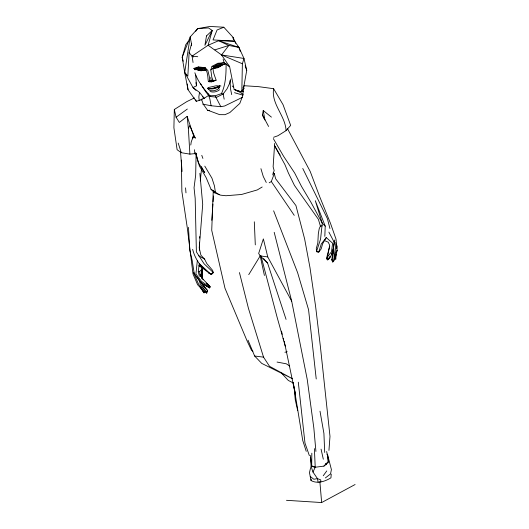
<?xml version="1.0" encoding="UTF-8"?>
<svg xmlns="http://www.w3.org/2000/svg" width="529" height="529" viewBox="0 0 529 529"><rect width="100%" height="100%" fill="white"/><g stroke="black" fill="none" stroke-linecap="round" stroke-linejoin="round"><path stroke-width="0.79" d="M226.108 63.606C226.108 73.703 225.843 84.356 221.439 93.62L215.812 95.57L210.013 95.782C203.877 88.978 197.839 81.559 194.87 72.764M201.529 168.678L200.306 180.892M326.671 451.488L328.76 462.042L323.913 466.122L315.218 467.239L311.693 465.818L311.826 453.188M334.797 240.001C333.283 246.845 333.667 254.522 328.059 259.673L327.259 259.858L327.504 256.896L331.485 251.797L332.635 243.228L326.254 237.567L322.664 243.73L321.143 248.954L318.775 252.075L316.474 251.639L320.554 239.24L322.267 223.212L315.297 200.696L325.223 226.134L324.826 236.377M196.1 154.012L195.677 175.159L194.044 187.742L195.181 198.401L196.385 251.89L204.121 263.819L213.352 272.587L211.626 274.366C202.138 269.684 195.188 259.6 192.642 249.331M235.669 43.352L233.104 37.38L223.827 27.224L217.069 29.981L213.028 39.926L234.638 41.163L238.916 47.398L243.988 58.461L242.375 63.771L241.813 91.854L237.356 90.981L234.142 89.474L229.646 66.727L221.545 54.937L208.102 45.256L192.106 56.094L193.052 62.521M194.374 97.925L186.882 101.588L174.312 109.496L173.902 127.74L177.116 149.714L181.255 152.689L189.898 154.137L196.272 153.47M199.42 250.164L199.605 242.15M199.691 238.143L199.731 236.536M201.827 268.315L201.939 278.208L202.204 268.282M201.556 99.432L203.189 104.061L207.474 110.118L219.614 114.648L224.984 114.681L229.857 112.538L239.809 103.413L242.679 95.875L243.948 85.711L258.635 86.663L273.619 88.687C271.053 104.061 285.382 115.6 286.077 130.617L277.976 135.715L273.559 137.295M213.26 190.824L211.726 230.327L224.984 288.245L247.235 341.271L251.533 350.33L252.922 351.216M334.288 258.549L335.809 259.065L336.034 254.237M223.827 27.224L210.033 26.45L197.641 28.619L190.156 36.97L191.511 43.993L189.111 52.695L187.835 76.169L184.694 72.46L182.207 57.277L185.772 44.667L188.119 41.54M274.657 143.438L273.129 166.787L274.154 170.563L272.726 174.934M211.805 220.335L212.916 204.075M213.081 201.635L213.465 195.948M213.69 192.695L213.795 191.068M331.24 474.103L330.942 477.832C325.203 481.357 317.426 484.134 311.059 480.557L311.158 479.069M328.945 450.41L329.99 436.379L320.481 347.401L315.601 306.39L309.994 267.7L304.638 238.996L295.942 205.569L275.609 178.709L274.326 173.618L273.01 173.023M193.905 68.413L205.047 67.626L204.974 68.545C208.095 72.043 207.632 77.26 208.373 81.618L211.527 81.836L216.103 80.157C214.873 75.938 212.261 71.402 213.418 66.952L215.925 65.847L225.38 63.771M200.749 275.735L200.894 274.174L201.046 276.647M191.346 45.633L191.511 43.993M199.38 276.257L198.282 271.727L199.281 263.64L210.674 274.075L213.352 272.587L212.559 270.299L206.806 263.574L204.611 259.137L200.901 255.176L199.228 247.87L202.706 204.406L199.876 173.32M197.31 260.89L195.935 274.002L201.443 281.329L209.841 287.148L209.557 287.882L200.756 282.764L193.482 272.468L194.943 274.286M333.825 244.021L332.979 251.229L331.339 254.046M190.784 145.045L191.214 141.97L193.574 135.649L187.154 116.38L179.344 122.457L176.091 117.207L174.312 109.496M335.67 255.613L335.902 254.059M336.702 248.617L337.046 246.289L336.166 244.061M184.694 72.46L192.986 87.556L199.519 92.396L198.838 96.867L199.195 100.444L196.252 101.303L188.02 89.705L184.694 72.46L190.156 36.97L182.207 57.277L183.232 61.258M334.242 241.092L334.011 242.421L335.036 242.593L335.849 251.163L333.554 261.425L332.648 261.974L331.736 259.66L333.316 250.918M240.219 51.234L238.916 47.398L228.839 45.454L221.545 54.937L243.988 58.461L246.726 70.397L243.684 87.404L241.813 91.854L234.142 89.474M264.07 118.602L262.43 114.892L263.244 110.535L271.423 117.127M327.504 256.896L329.719 245.357L328.251 242.196L324.482 240.589M230.902 79L229.672 83.238L227.067 88.786L223.106 94.017L216.897 97.144L209.854 96.523L210.013 95.782M287.538 128.759L310.219 171.489L319.747 196.808L330.46 223.251L336.014 239.101L337.171 250.29L335.637 256.704L333.554 261.425L332.648 261.974L333.244 251.361L332.939 249.794M310.695 467.51L309.452 472.648L311.059 480.557M219.852 85.738L218.722 88.508C216.229 90.545 212.612 91.517 209.557 90.247L207.937 88.7L208.056 87.602L216.149 85.764L220.924 85.996M330.275 256.889L327.259 259.858L326.585 258.092L329.732 246.157M192.682 138.777L193.574 135.649L195.333 138.181L189.666 125.611L188.37 128.554L189.898 154.137M193.092 137.137L193.574 135.649M210.8 69.894L212.116 66.284L213.412 66.945L222.464 64.439C220.52 67.282 216.255 68.274 212.969 68.466L210.8 69.894L211.825 77.26L213.313 81.201M218.722 88.508L219.621 86.062M269.208 182.789L271.311 181.526L274.326 173.618M336.193 252.545L337.171 250.29M274.339 145.283L284.9 164.565L288.371 172.95L294.441 185.414L318.398 219.343L320.402 226.114L319.199 228.733L318.319 233.772L317.817 243.109L316.309 248.339L316.474 251.639L318.775 252.075L321.268 244.028L326.254 237.567M318.134 482.236L317.466 478.619L312.989 472.053L315.218 467.239L314.391 448.605M200.326 275.549L203.222 279.431L210.205 286.711L209.557 287.882M205.391 291.479L204.703 292.656L203.89 292.795L199.982 286.665M328.059 259.673L330.109 256.155M248.736 274.65L260.189 255.924L260.896 255.646L277.15 317.4L285.25 346.098L294.633 390.832L302.733 440.426L306.238 451.336M205.067 291.142L203.89 292.795L200.531 287.115M195.71 31.271L197.641 28.619L208.512 27.944L212.241 30.477L208.102 45.256L218.57 40.733L234.638 41.163M323.245 475.756L326.77 470.929M209.841 287.148L210.205 286.711M286.077 130.617L290.666 125.406L283.035 104.649L273.619 88.687M201.04 100.087L202.118 98.883M323.913 466.122L328.033 461.731L327.709 455.383L327.008 454.153M198.282 271.727L199.691 271.397L203.672 267.687M325.355 477.951L330.526 473.938L331.405 469.607L327.722 455.383M176.091 117.207L187.332 109.053M219.621 89.712C217.042 91.887 213.293 92.668 210.099 91.517M333.918 243.333L335.036 242.593M181.335 160.102L181.877 191.472L187.319 228.025L193.006 273.969L197.595 284.714L202.303 289.667L206.733 293.132L207.632 290.679L201.549 283.002M208.347 95.577L204.214 98.288L199.195 100.444M262.179 186.995L257.266 189.937L241.561 194.48L225.982 195.737L220.639 195.168L213.471 192.417M218.497 86.868C215.415 89.004 211.527 89.295 207.937 88.7L213.637 88.35L219.515 86.161M242.447 97.303L224.726 105.959L220.838 106.699L211.111 105.767L202.812 104.147M286.48 500.308L321.652 502.55L355.098 484.524M195.697 75.144L196.471 85.817L192.986 87.556L195.942 90.38M216.103 80.157L212.169 81.658L208.373 81.618M218.424 86.386L215.991 87.563L211.064 88.495M218.153 66.714L225.354 63.85M218.814 66.284L222.319 64.809L220.15 64.769M218.722 66.218L222.319 64.809L215.925 65.847L216.07 67.666L212.969 68.466L215.124 67.626M212.77 80.157L209.629 80.752L209.583 77.684L207.851 70.45L205.047 67.626M218.279 64.075L211.97 66.37L217.888 63.255L223.965 62.779M216.123 67.375L212.969 68.466M214.867 49.865L228.839 45.454L218.57 40.733L238.916 47.398M203.625 69.722L206.065 69.775L203.949 70.562L198.064 70.383L196.609 69.087L204.763 68.353L194.546 69.616M284.926 352.274L287.181 351.699M218.127 64.161L224.117 62.7L223.132 59.175M320.402 226.114L322.221 225.804M198.177 68.922L202.871 70.231L206.065 69.775L204.062 69.815M207.434 110.535L209.696 110.257M194.46 69.696L200.385 69.649M200.055 69.735L197.138 69.577L200.418 69.954M207.871 88.283L209.067 88.35M202.223 284.384L203.711 284.476L203.83 285.058M334.394 258.635L335.809 259.065M189.111 52.695L192.106 56.094L197.753 56.722M254.628 356.01L263.535 357.148L269.526 366.306L292.59 378.784L261.716 363.383L254.628 356.01L248.035 340.18M267.753 256.922L260.189 255.924L258.661 253.457L263.363 238.89L267.753 256.922L291.684 301.173L307.21 379.313L313.836 427.974L315.919 451.449M277.064 362.061L286.341 363.82L289.733 366.094M310.351 455.443L311.065 466.287L315.211 467.233M221.439 93.62L223.106 94.017M234.506 92.694L242.897 95.147M208.691 273.248L211.626 274.366M241.76 90.783L243.274 91.418M221.545 54.937L242.375 63.771M201.681 267.079L198.891 265.723L205.265 269.83M293.139 382.87L288.331 380.457L281.335 372.965M234.869 89.613L237.356 90.981M198.613 255.699L204.611 259.137M201.37 166.595L204.71 172.798L198.296 162.588L195.664 152.769L199.407 166.02L206.098 177.565L211.038 189.316L219.37 194.778M237.746 90.895L243.155 94.473M224.27 62.885L229.646 66.727L228.032 65.08M242.91 87.669L244.219 88.601M310.239 476.477L313.856 479.248L317.466 478.619L320.739 479.902L320.825 481.906M192.106 56.094L193.323 57.033M326.585 258.092L327.272 258.661M206.284 283.167L209.372 285.786L209.603 287.869L200.855 282.592L196.814 276.793M211.038 189.316L214.49 192.556M286.063 319.39L267.529 262.926L260.189 255.924L264.414 275.477M202.442 96.595L204.214 98.288L199.519 92.396M232.205 85.923L233.349 87.047M325.223 226.134L322.267 223.212L311.065 202.501L301.484 186.373L294.666 173.003L283.604 156.293L273.295 138.552M205.768 288.728L207.632 290.679L206.528 292.081L206.733 293.132M263.66 258.681L267.529 262.926M209.854 96.523L206.383 92.701L203.784 88.859M201.642 283.643L205.252 288.093M203.308 279.742L199.969 274.849L199.691 271.397M271.311 181.526L294.243 215.349M331.736 259.66L332.953 261.498M279.345 153.8L280.238 155.162M325.619 463.404L326.472 464.726M200.498 83.503L201.311 84.852M202.131 86.194L203.354 88.217M204.796 166.152L211.957 178.207L214.457 185.897L215.369 192.126M274.452 145.422L278.902 153.119M294.97 392.968L293.092 382.407L295.579 394.396M220.838 106.699L215.402 96.291M262.43 114.892L268.587 126.464M328.879 232.105L334.209 242.249M266.272 182.479L263.277 176.521L260.923 168.685M302.753 168.46L327.352 218.517L329.951 228.535M202.025 68.479L202.871 70.231M202.032 283.022L203.711 286.599M193.482 272.468L198.626 284.311L206.528 292.081L200.147 283.716L199.268 280.059M273.632 210.82L297.622 272.693L308.566 309.723L316.223 378.989M207.923 93.659L209.815 98.758L211.111 105.767M201.78 155.347L202.898 158.435M309.379 455.681L304.975 443.064L298.296 382.196M245.165 65.801L246.726 70.397M195.73 99.769L196.252 101.303M311.065 466.287L312.989 472.053M321.057 449.147L323.318 459.232M211.527 81.836L210.661 77.565M178.213 143.088L181.255 152.689M263.535 357.148L248.451 308.374L239.439 272.567M291.684 301.173L274.194 232.304M233.653 39.794L233.104 37.38L233.256 39.027M281.514 331.134L282.241 334.335M283.154 338.335L283.511 339.935M297.708 410.669L295.288 399.911L294.567 392.888M284.172 341.258L285.25 346.098M231.709 94.618L230.611 89.368L229.989 80.6M223.132 94.069L224.17 99.181M320.005 411.205L323.913 433.39L324.707 452.467M263.244 110.535L264.917 120.03M194.308 274.108L192.179 260.394L189.726 250.058L188.489 227.377M209.629 80.752L209.795 81.863M196.001 82.603L196.471 85.817M187.226 83.972L188.02 89.705M310.675 457.836L311.693 465.818M333.515 246.719L334.764 257.226M187.154 116.38L188.37 128.554M319.86 481.535L321.652 502.55M185.567 187.855L185.983 192.86M180.482 151.486L182.082 171.456M194.579 149.72L194.758 153.794M254.31 221.803L255.302 244.881M333.27 251.255L333.33 252.822M202.124 270.63L202.19 278.889M206.489 35.926L204.928 45.296L212.241 30.477L206.489 35.926M217.955 66.257L217.836 66.813L216.883 66.621L217.002 66.065L217.955 66.257M218.841 66.039L218.437 67.309L217.022 67.838L215.984 66.866L216.473 65.755L217.915 65.424L218.841 66.039M202.442 69.451L201.899 70.727L200.498 70.754L199.724 69.676L200.306 68.77L201.655 68.565L202.442 69.451M201.582 69.537L200.848 70.053L200.544 69.577L201.271 69.061L201.582 69.537M198.421 66.912L193.766 68.466L204.902 67.679L198.421 66.912"/></g></svg>
